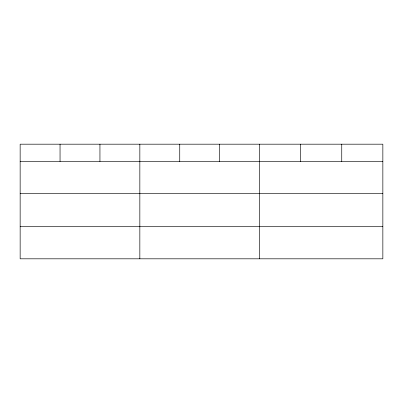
<?xml version="1.0" encoding="UTF-8"?>
<svg xmlns="http://www.w3.org/2000/svg" width="403" height="403" viewBox="0 0 403 403"><rect width="100%" height="100%" fill="white"/><g stroke="black" fill="none" stroke-linecap="round" stroke-linejoin="round"><path stroke-width="0.6" d="M382.85 193.621L382.85 144.188L20.15 144.188L20.15 258.812L382.85 258.812L382.85 193.621L20.15 193.621M20.15 161.512L382.85 161.512M20.15 226.703L382.85 226.703M341.744 144.188L341.744 161.512M300.638 144.188L300.638 161.512M259.532 144.188L259.532 258.812M219.635 144.188L219.635 161.512M179.738 144.188L179.738 161.512M139.841 144.188L139.841 258.812M99.944 144.188L99.944 161.512M60.047 144.188L60.047 161.512"/></g></svg>
